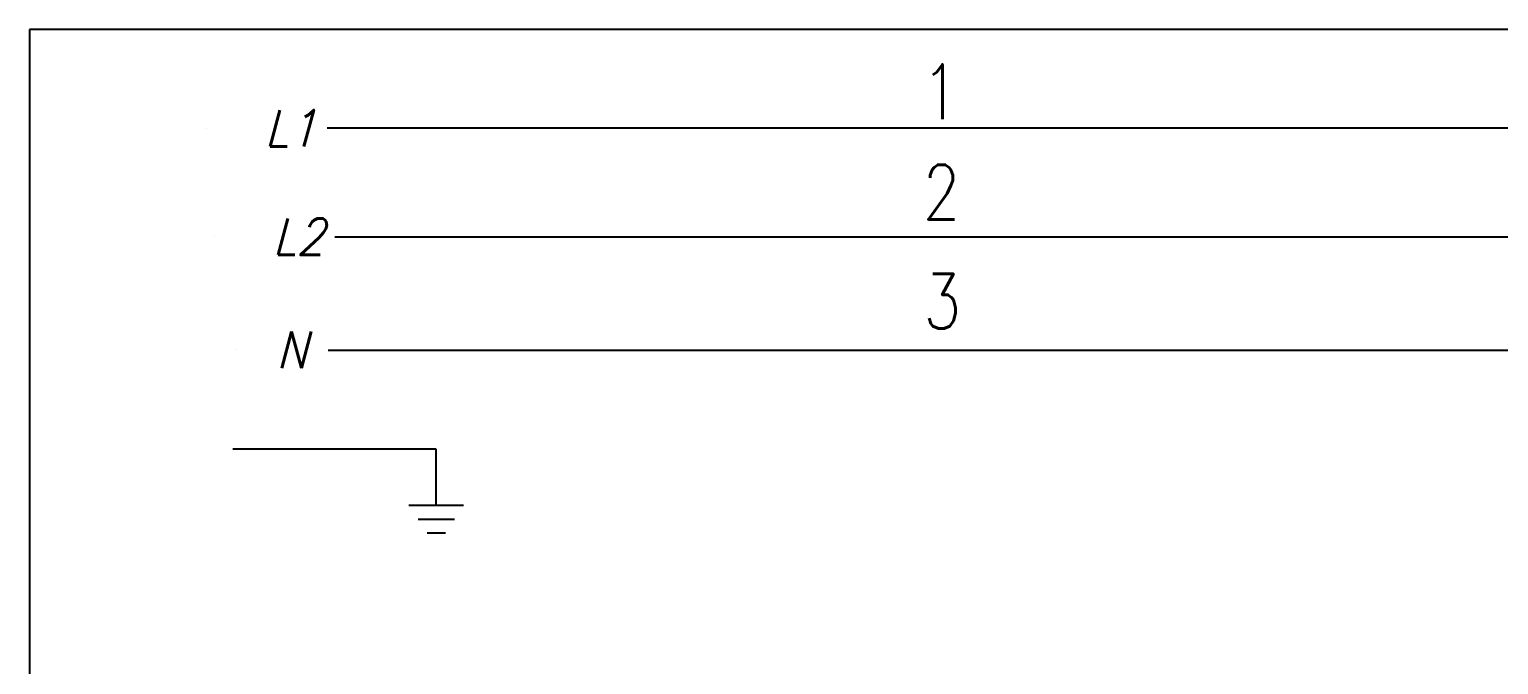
# Model space of a CAD drawing. Header units: inches. Extents: x 15 to 148, y 10 to 111.
# Drawn here: x 126.91 to 131.95, y 108.58 to 110.76 of the extents above; entities that cross this region are included whole.
import ezdxf
from ezdxf.enums import TextEntityAlignment as Align

# ---------------------------------------------------------------- set-up
doc = ezdxf.new("R2010")
doc.units = ezdxf.units.IN
doc.header["$MEASUREMENT"] = 0
for name, color, linetype in [('BLK_12AWG', 7, 'Continuous'), ('MISC', 250, 'Continuous'), ('SYMS', 7, 'Continuous')]:
    doc.layers.add(name, color=color, linetype=linetype)
doc.layers.add('WIRENO', color=5, linetype='Continuous', true_color=0x0000ff)
doc.styles.add('WD', font='romans.shx')

# ---------------------------------------------------------------- blocks, each defined once
blk = doc.blocks.new('HT0_LGENERIC')
at = {"style": 'WD', "oblique": 15, "width": 0.9}
blk.add_attdef('COLOR', text='', height=0.125, dxfattribs=at).set_placement((0, 0), align=Align.MIDDLE_CENTER)
at = {"color": 7, "style": 'WD'}
for tag, p in [('X4_TINY_DOT_DONT_REMOVE', (-0.125, 0)), ('X1_TINY_DOT_DONT_REMOVE', (0.125, 0))]:
    blk.add_attdef(tag, p, '', height=0.0001, dxfattribs=at)
at = {"style": 'WD', "flags": 1}
for tag, p in [('X4TERM01', (-0.125, 0)), ('X1TERM01', (0.125, 0))]:
    blk.add_attdef(tag, p, '', height=0.01, dxfattribs=at)
blk = doc.blocks.new('WD_WNH')
at = {"linetype": 'Continuous', "style": 'WD', "width": 0.8}
blk.add_attdef('WIRENO', text='', height=0.125, dxfattribs=at).set_placement((0, 0.0625), align=Align.CENTER)
at = {"style": 'WD', "flags": 1}
for tag, p in [('W01USER', (0, 0.0781)), ('W02USER', (0, 0.0703)), ('W03USER', (0, 0.0625)), ('W04USER', (0, 0.0547)), ('W05USER', (0, 0.0469)), ('W06USER', (0, 0.0391)), ('W07USER', (0, 0.0312)), ('W08USER', (0, 0.0234)), ('W09USER', (0, 0.0156)), ('W10USER', (0, 0.0078))]:
    blk.add_attdef(tag, text='', height=0.005, dxfattribs=at).set_placement(p, align=Align.CENTER)
blk = doc.blocks.new('VGND2')
for p, q in [((0.09375, 0), (-0.09375, 0)), ((-0.0625, -0.046875), (0.0625, -0.046875)), ((-0.03125, -0.09375), (0.03125, -0.09375))]:
    blk.add_line(p, q)
at = {"style": 'WD', "flags": 1}
blk.add_attdef('X2TERM01', (0, 0), '', height=0.01, dxfattribs=at)

msp = doc.modelspace()

# ---------------------------------------------------------------- linework, layer by layer
at = {"color": 7, "linetype": 'Continuous'}
for p, q in [((147.6602, 110.7588), (126.9102, 110.7588)), ((126.9102, 110.7588), (126.9102, 94.5738))]:
    msp.add_line(p, q, dxfattribs=at)
at = {"layer": 'BLK_12AWG'}
for p, q in [((127.9305, 110.4219), (132.1386, 110.4219)), ((127.9575, 110.0484), (132.1254, 110.0484)), ((127.9343, 109.6595), (132.1612, 109.6595)), ((128.305, 109.32), (127.6072, 109.32)), ((128.305, 109.1276), (128.305, 109.32))]:
    msp.add_line(p, q, dxfattribs=at)

# ---------------------------------------------------------------- block references
at = {"layer": 'SYMS'}
ref = msp.add_blockref('HT0_LGENERIC', (127.8055, 110.42), dxfattribs=at)
ref.add_attrib('X1_TINY_DOT_DONT_REMOVE', '.', (128.105, 110.42), dxfattribs={"layer": 'MISC', "color": 7, "height": 0.0001, "style": 'WD'})
ref.add_attrib('X4_TINY_DOT_DONT_REMOVE', '.', (127.5171, 110.42), dxfattribs={"layer": 'MISC', "color": 7, "height": 0.0001, "style": 'WD'})
ref.add_attrib('COLOR', 'L1', dxfattribs={"layer": 'MISC', "height": 0.125, "style": 'WD', "oblique": 15, "width": 0.9}).set_placement((127.8055, 110.42), align=Align.MIDDLE_CENTER)
ref = msp.add_blockref('HT0_LGENERIC', (127.8325, 110.0484), dxfattribs=at)
ref.add_attrib('X1_TINY_DOT_DONT_REMOVE', '.', (128.1321, 110.0484), dxfattribs={"layer": 'MISC', "color": 7, "height": 0.0001, "style": 'WD'})
ref.add_attrib('X4_TINY_DOT_DONT_REMOVE', '.', (127.5441, 110.0484), dxfattribs={"layer": 'MISC', "color": 7, "height": 0.0001, "style": 'WD'})
ref.add_attrib('COLOR', 'L2', dxfattribs={"layer": 'MISC', "height": 0.125, "style": 'WD', "oblique": 15, "width": 0.9}).set_placement((127.8325, 110.0484), align=Align.MIDDLE_CENTER)
ref = msp.add_blockref('HT0_LGENERIC', (127.8093, 109.6608), dxfattribs=at)
ref.add_attrib('X1_TINY_DOT_DONT_REMOVE', '.', (128.0204, 109.6608), dxfattribs={"layer": 'MISC', "color": 7, "height": 0.0001, "style": 'WD'})
ref.add_attrib('X4_TINY_DOT_DONT_REMOVE', '.', (127.62, 109.6608), dxfattribs={"layer": 'MISC', "color": 7, "height": 0.0001, "style": 'WD'})
ref.add_attrib('COLOR', 'N', dxfattribs={"layer": 'MISC', "height": 0.125, "style": 'WD', "oblique": 15, "width": 0.9}).set_placement((127.8093, 109.6608), align=Align.MIDDLE_CENTER)
msp.add_blockref('VGND2', (128.305, 109.1276), dxfattribs=at)
at = {"layer": 'WIRENO'}
ref = msp.add_blockref('WD_WNH', (130.0335, 110.3575), dxfattribs=dict(at, xscale=1.5, yscale=1.5, zscale=1.5))
ref.add_attrib('WIRENO', '1', dxfattribs={"linetype": 'Continuous', "height": 0.1875, "style": 'WD', "width": 0.8}).set_placement((130.0335, 110.4512), align=Align.CENTER)
ref = msp.add_blockref('WD_WNH', (130.037, 110.0135), dxfattribs=dict(at, xscale=1.5, yscale=1.5, zscale=1.5))
ref.add_attrib('WIRENO', '2', dxfattribs={"linetype": 'Continuous', "height": 0.1875, "style": 'WD', "width": 0.8}).set_placement((130.037, 110.1073), align=Align.CENTER)
ref = msp.add_blockref('WD_WNH', (130.0394, 109.6395), dxfattribs=dict(at, xscale=1.5, yscale=1.5, zscale=1.5))
ref.add_attrib('WIRENO', '3', dxfattribs={"linetype": 'Continuous', "height": 0.1875, "style": 'WD', "width": 0.8}).set_placement((130.0394, 109.7332), align=Align.CENTER)

doc.saveas('drawing.dxf')
